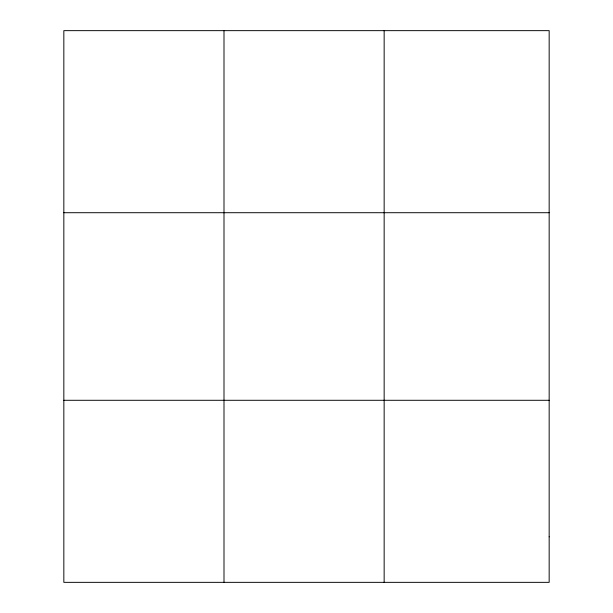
<?xml version="1.0" encoding="UTF-8"?>
<svg xmlns="http://www.w3.org/2000/svg" width="613" height="613" viewBox="0 0 613 613"><rect width="100%" height="100%" fill="white"/><g stroke="black" fill="none" stroke-linecap="round" stroke-linejoin="round"><path stroke-width="0.92" d="M223.998 30.65L223.998 582.35M384.152 30.65L384.152 582.35M63.836 212.711L549.164 212.711M63.836 400.289L549.164 400.289M549.164 536.835L549.164 582.35L63.836 582.35L63.836 30.65L549.164 30.65L549.164 536.835"/></g></svg>
